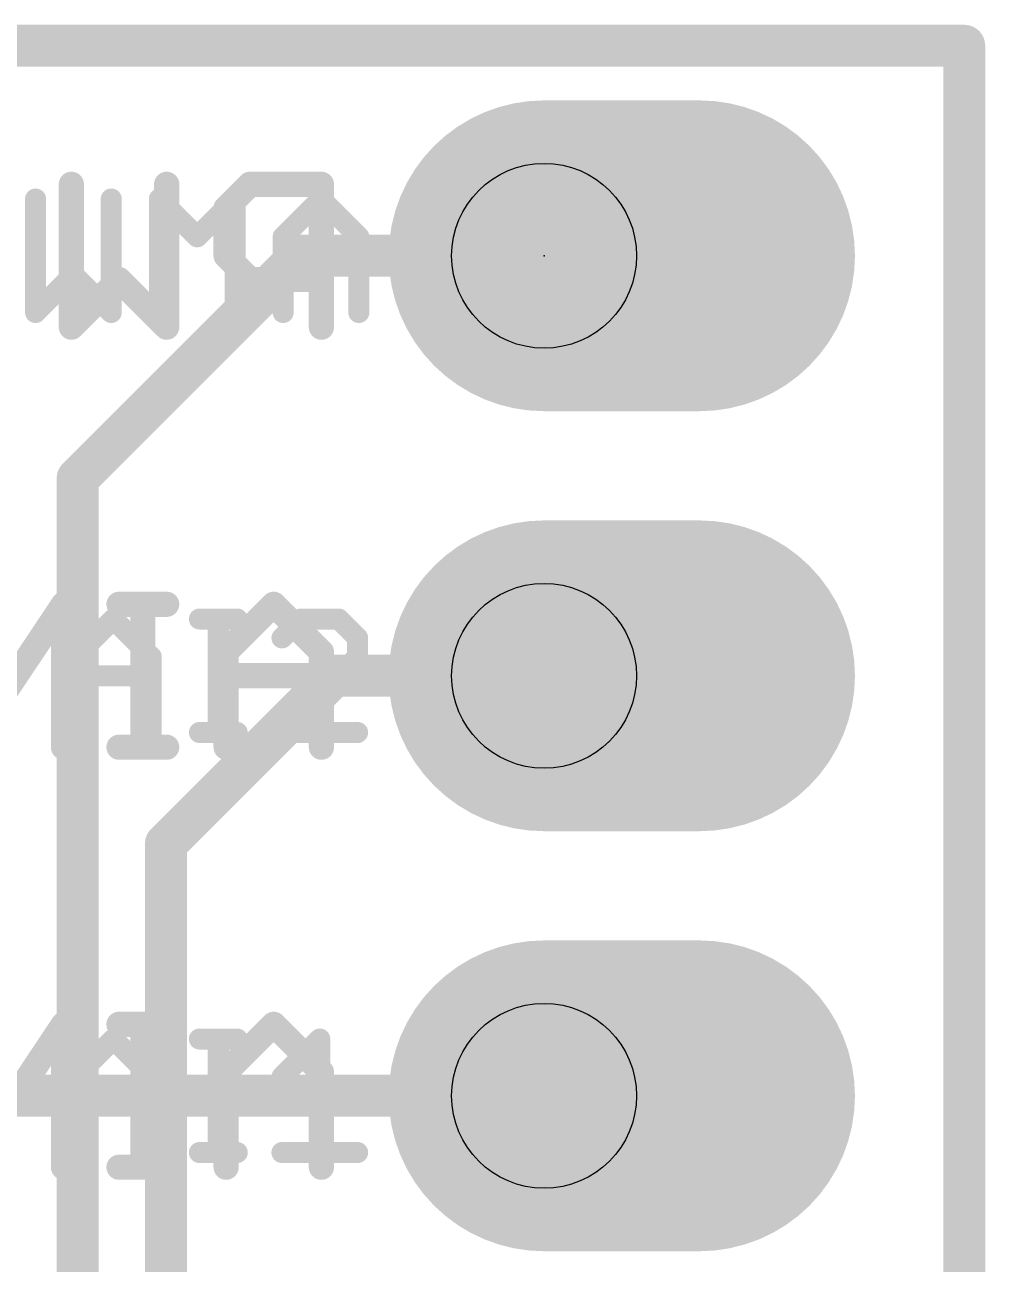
# Model space of a CAD drawing. Extents: x -39 to 68, y -16 to 20.
# Drawn here: x 14.64 to 20.45, y 12.95 to 20.45 of the extents above; entities that cross this region are included whole.
import ezdxf

# ---------------------------------------------------------------- set-up
doc = ezdxf.new("R2010")
doc.units = 0
for name, color, linetype in [('1', 12, 'CONTINUOUS'), ('16', 132, 'CONTINUOUS'), ('17', 110, 'CONTINUOUS'), ('20', 53, 'CONTINUOUS'), ('21', 41, 'CONTINUOUS'), ('22', 40, 'CONTINUOUS'), ('23', 53, 'CONTINUOUS')]:
    doc.layers.add(name, color=color, linetype=linetype)

# ---------------------------------------------------------------- blocks, each defined once
blk = doc.blocks.new('ROUNDP')
at = {"const_width": 0.5}
blk.add_lwpolyline([(0, -0.25, 1), (0, 0.25, 1), (0, -0.25)], format="xyb", dxfattribs=at)

msp = doc.modelspace()

# ---------------------------------------------------------------- linework, layer by layer
at = {"layer": '1', "const_width": 0.254}
for points in [[(20.32, 20.32), (0, 20.32)], [(20.32, 0), (20.32, 20.32)], [(14.9606, 17.7038), (16.3068, 19.05)], [(16.3068, 19.05), (17.78, 19.05)], [(14.9606, 12.1666), (14.9606, 17.7038)], [(15.494, 15.494), (16.51, 16.51)], [(16.51, 16.51), (17.78, 16.51)], [(15.494, 11.811), (15.494, 15.494)]]:
    msp.add_lwpolyline(points, dxfattribs=at)
at = {"layer": '1', "const_width": 0.127}
for points in [[(20.3835, 20.32, 1), (20.2565, 20.32)], [(20.32, 20.2565, 1), (20.32, 20.3835)], [(16.3068, 19.1135, 1), (16.3068, 18.9865)], [(16.3517, 19.0051, 1), (16.2619, 19.0949)], [(17.78, 18.9865, 1), (17.78, 19.1135)], [(15.0241, 17.7038, 1), (14.8971, 17.7038)], [(14.9157, 17.7487, 1), (15.0055, 17.6589)], [(16.51, 16.5735, 1), (16.51, 16.4465)], [(16.5549, 16.4651, 1), (16.4651, 16.5549)], [(17.78, 16.4465, 1), (17.78, 16.5735)], [(15.5575, 15.494, 1), (15.4305, 15.494)], [(15.4491, 15.5389, 1), (15.5389, 15.4491)]]:
    msp.add_lwpolyline(points, format="xyb", dxfattribs=at)
at = {"layer": '16', "const_width": 0.254}
for points in [[(20.32, 20.32), (0, 20.32)], [(20.32, 0), (20.32, 20.32)], [(13.97, 13.97), (17.78, 13.97)]]:
    msp.add_lwpolyline(points, dxfattribs=at)
at = {"layer": '16', "const_width": 0.127}
for points in [[(20.3835, 20.32, 1), (20.2565, 20.32)], [(20.32, 20.2565, 1), (20.32, 20.3835)], [(17.78, 13.9065, 1), (17.78, 14.0335)]]:
    msp.add_lwpolyline(points, format="xyb", dxfattribs=at)
at = {"layer": '17', "const_width": 1.8796}
for points in [[(17.78, 19.05), (18.7198, 19.05)], [(17.78, 16.51), (18.7198, 16.51)], [(17.78, 13.97), (18.7198, 13.97)]]:
    msp.add_lwpolyline(points, dxfattribs=at)
at = {"layer": '17', "const_width": 0.9398}
for points in [[(17.78, 19.5199, 1), (17.78, 18.5801)], [(18.7198, 18.5801, 1), (18.7198, 19.5199)], [(17.78, 16.9799, 1), (17.78, 16.0401)], [(18.7198, 16.0401, 1), (18.7198, 16.9799)], [(17.78, 14.4399, 1), (17.78, 13.5001)], [(18.7198, 13.5001, 1), (18.7198, 14.4399)]]:
    msp.add_lwpolyline(points, format="xyb", dxfattribs=at)
at = {"layer": '20', "const_width": 0.2032}
for points in [[(20.32, 20.32), (0, 20.32)], [(20.32, 0), (20.32, 20.32)]]:
    msp.add_lwpolyline(points, dxfattribs=at)
at = {"layer": '20', "const_width": 0.1016}
for points in [[(20.3708, 20.32, 1), (20.2692, 20.32)], [(20.32, 20.2692, 1), (20.32, 20.3708)]]:
    msp.add_lwpolyline(points, format="xyb", dxfattribs=at)
at = {"layer": '20'}
for centre in [(17.78, 19.05), (17.78, 16.51), (17.78, 13.97)]:
    msp.add_circle(centre, 0.5588, dxfattribs=at)
at = {"layer": '21', "const_width": 0.127}
for points in [[(14.7057, 19.3935), (14.7057, 18.7071)], [(15.1633, 18.7071), (15.1633, 19.3935)], [(15.4541, 18.7071), (15.4541, 19.3935)], [(15.4541, 19.3935), (15.6829, 19.1647)], [(15.6829, 19.1647), (15.9117, 19.3935)], [(15.9117, 19.3935), (15.9117, 18.7071)], [(16.2025, 19.1647), (16.4313, 19.3935)], [(16.4313, 19.3935), (16.6601, 19.1647)], [(16.2025, 18.7071), (16.2025, 19.1647)], [(16.6601, 19.1647), (16.6601, 18.7071)], [(16.2025, 19.0503), (16.6601, 19.0503)], [(14.7057, 18.7071), (14.9345, 18.9359)], [(14.9345, 18.9359), (15.1633, 18.7071)], [(14.9479, 16.6247), (15.1767, 16.8535)], [(15.1767, 16.8535), (15.4055, 16.6247)], [(15.6963, 16.8535), (15.9251, 16.8535)], [(15.8107, 16.1671), (15.8107, 16.8535)], [(16.3097, 16.8535), (16.1953, 16.7391)], [(16.5385, 16.8535), (16.3097, 16.8535)], [(16.6529, 16.7391), (16.5385, 16.8535)], [(16.6529, 16.6247), (16.6529, 16.7391)], [(14.9479, 16.1671), (14.9479, 16.6247)], [(15.4055, 16.6247), (15.4055, 16.1671)], [(16.1953, 16.1671), (16.6529, 16.6247)], [(14.9479, 16.5103), (15.4055, 16.5103)], [(15.6963, 16.1671), (15.9251, 16.1671)], [(16.6529, 16.1671), (16.1953, 16.1671)], [(14.9479, 14.0847), (15.1767, 14.3135)], [(15.1767, 14.3135), (15.4055, 14.0847)], [(15.6963, 14.3135), (15.9251, 14.3135)], [(15.8107, 13.6271), (15.8107, 14.3135)], [(16.1953, 14.0847), (16.4241, 14.3135)], [(16.4241, 14.3135), (16.4241, 13.6271)], [(14.9479, 13.6271), (14.9479, 14.0847)], [(15.4055, 14.0847), (15.4055, 13.6271)], [(14.9479, 13.9703), (15.4055, 13.9703)], [(15.6963, 13.6271), (15.9251, 13.6271)], [(16.1953, 13.6271), (16.6529, 13.6271)]]:
    msp.add_lwpolyline(points, dxfattribs=at)
at = {"layer": '21', "const_width": 0.0635}
for points in [[(14.7375, 19.3935, 1), (14.674, 19.3935)], [(15.1951, 19.3935, 1), (15.1316, 19.3935)], [(15.4859, 19.3935, 1), (15.4224, 19.3935)], [(15.4766, 19.4159, 1), (15.4317, 19.371)], [(15.9435, 19.3935, 1), (15.88, 19.3935)], [(15.9342, 19.371, 1), (15.8893, 19.4159)], [(16.4538, 19.4159, 1), (16.4089, 19.371)], [(16.4538, 19.371, 1), (16.4089, 19.4159)], [(15.6605, 19.1871, 1), (15.7054, 19.1422)], [(15.6605, 19.1422, 1), (15.7054, 19.1871)], [(16.2343, 19.1647, 1), (16.1708, 19.1647)], [(16.1801, 19.1871, 1), (16.225, 19.1422)], [(16.6919, 19.1647, 1), (16.6284, 19.1647)], [(16.6377, 19.1422, 1), (16.6826, 19.1871)], [(16.2025, 19.082, 1), (16.2025, 19.0185)], [(16.6601, 19.0185, 1), (16.6601, 19.082)], [(14.957, 18.9583, 1), (14.9121, 18.9134)], [(14.957, 18.9134, 1), (14.9121, 18.9583)], [(14.6833, 18.7296, 1), (14.7282, 18.6846)], [(14.674, 18.7071, 1), (14.7375, 18.7071)], [(15.1316, 18.7071, 1), (15.1951, 18.7071)], [(15.1409, 18.6846, 1), (15.1858, 18.7296)], [(15.4224, 18.7071, 1), (15.4859, 18.7071)], [(15.88, 18.7071, 1), (15.9435, 18.7071)], [(16.1708, 18.7071, 1), (16.2343, 18.7071)], [(16.6284, 18.7071, 1), (16.6919, 18.7071)], [(15.1991, 16.8759, 1), (15.1542, 16.831)], [(15.1991, 16.831, 1), (15.1542, 16.8759)], [(15.6963, 16.8852, 1), (15.6963, 16.8217)], [(15.8425, 16.8535, 1), (15.779, 16.8535)], [(15.9251, 16.8217, 1), (15.9251, 16.8852)], [(16.3097, 16.8852, 1), (16.3097, 16.8217)], [(16.3321, 16.831, 1), (16.2872, 16.8759)], [(16.5609, 16.8759, 1), (16.516, 16.831)], [(16.5385, 16.8217, 1), (16.5385, 16.8852)], [(16.1728, 16.7615, 1), (16.2177, 16.7166)], [(16.6846, 16.7391, 1), (16.6211, 16.7391)], [(16.6304, 16.7166, 1), (16.6753, 16.7615)], [(14.9797, 16.6247, 1), (14.9162, 16.6247)], [(14.9254, 16.6471, 1), (14.9704, 16.6022)], [(15.4372, 16.6247, 1), (15.3737, 16.6247)], [(15.383, 16.6022, 1), (15.4279, 16.6471)], [(16.6211, 16.6247, 1), (16.6846, 16.6247)], [(16.6753, 16.6022, 1), (16.6304, 16.6471)], [(14.9479, 16.542, 1), (14.9479, 16.4785)], [(15.4055, 16.4785, 1), (15.4055, 16.542)], [(14.9162, 16.1671, 1), (14.9797, 16.1671)], [(15.3737, 16.1671, 1), (15.4372, 16.1671)], [(15.6963, 16.1989, 1), (15.6963, 16.1354)], [(15.779, 16.1671, 1), (15.8425, 16.1671)], [(15.9251, 16.1354, 1), (15.9251, 16.1989)], [(16.1728, 16.1896, 1), (16.2177, 16.1446)], [(16.1953, 16.1989, 1), (16.1953, 16.1354)], [(16.6529, 16.1354, 1), (16.6529, 16.1989)], [(15.1991, 14.3359, 1), (15.1542, 14.291)], [(15.1991, 14.291, 1), (15.1542, 14.3359)], [(15.6963, 14.3452, 1), (15.6963, 14.2817)], [(15.8425, 14.3135, 1), (15.779, 14.3135)], [(15.9251, 14.2817, 1), (15.9251, 14.3452)], [(16.4558, 14.3135, 1), (16.3923, 14.3135)], [(16.4465, 14.291, 1), (16.4016, 14.3359)], [(14.9797, 14.0847, 1), (14.9162, 14.0847)], [(14.9254, 14.1071, 1), (14.9704, 14.0622)], [(15.4372, 14.0847, 1), (15.3737, 14.0847)], [(15.383, 14.0622, 1), (15.4279, 14.1071)], [(16.1728, 14.1071, 1), (16.2177, 14.0622)], [(14.9479, 14.002, 1), (14.9479, 13.9385)], [(15.4055, 13.9385, 1), (15.4055, 14.002)], [(14.9162, 13.6271, 1), (14.9797, 13.6271)], [(15.3737, 13.6271, 1), (15.4372, 13.6271)], [(15.6963, 13.6589, 1), (15.6963, 13.5953)], [(15.779, 13.6271, 1), (15.8425, 13.6271)], [(15.9251, 13.5953, 1), (15.9251, 13.6589)], [(16.1953, 13.6589, 1), (16.1953, 13.5953)], [(16.3923, 13.6271, 1), (16.4558, 13.6271)], [(16.6529, 13.5953, 1), (16.6529, 13.6589)]]:
    msp.add_lwpolyline(points, format="xyb", dxfattribs=at)
at = {"layer": '22', "const_width": 0.1524}
for points in [[(14.9221, 18.6182), (14.9221, 19.4825)], [(15.4983, 19.4825), (15.4983, 18.6182)], [(16.0016, 19.4825), (15.8576, 19.3385)], [(16.4338, 19.4825), (16.0016, 19.4825)], [(16.4338, 18.6182), (16.4338, 19.4825)], [(15.8576, 19.3385), (15.8576, 19.0504)], [(15.8576, 19.0504), (16.0016, 18.9063)], [(15.2102, 18.9063), (14.9221, 18.6182)], [(15.4983, 18.6182), (15.2102, 18.9063)], [(16.0016, 18.9063), (16.4338, 18.9063)], [(14.8746, 16.9425), (14.2984, 16.0782)], [(14.8746, 16.0782), (14.8746, 16.9425)], [(15.4983, 16.9425), (15.2102, 16.9425)], [(15.3542, 16.0782), (15.3542, 16.9425)], [(16.1457, 16.9425), (15.8576, 16.6544)], [(16.4338, 16.6544), (16.1457, 16.9425)], [(15.8576, 16.6544), (15.8576, 16.0782)], [(16.4338, 16.0782), (16.4338, 16.6544)], [(16.4338, 16.5104), (15.8576, 16.5104)], [(15.4983, 16.0782), (15.2102, 16.0782)], [(14.8746, 14.4025), (14.2984, 13.5382)], [(14.8746, 13.5382), (14.8746, 14.4025)], [(15.4983, 14.4025), (15.2102, 14.4025)], [(15.3542, 13.5382), (15.3542, 14.4025)], [(16.1457, 14.4025), (15.8576, 14.1144)], [(16.4338, 14.1144), (16.1457, 14.4025)], [(15.8576, 14.1144), (15.8576, 13.5382)], [(16.4338, 13.5382), (16.4338, 14.1144)], [(16.4338, 13.9704), (15.8576, 13.9704)], [(15.4983, 13.5382), (15.2102, 13.5382)]]:
    msp.add_lwpolyline(points, dxfattribs=at)
at = {"layer": '22', "const_width": 0.0762}
for points in [[(14.9602, 19.4825, 1), (14.884, 19.4825)], [(15.5364, 19.4825, 1), (15.4602, 19.4825)], [(16.0016, 19.5206, 1), (16.0016, 19.4444)], [(16.0286, 19.4556, 1), (15.9747, 19.5095)], [(16.4719, 19.4825, 1), (16.3957, 19.4825)], [(16.4338, 19.4444, 1), (16.4338, 19.5206)], [(15.8957, 19.3385, 1), (15.8195, 19.3385)], [(15.8306, 19.3654, 1), (15.8845, 19.3115)], [(15.8845, 19.0773, 1), (15.8306, 19.0234)], [(15.8195, 19.0504, 1), (15.8957, 19.0504)], [(15.2371, 18.9333, 1), (15.1832, 18.8794)], [(15.2371, 18.8794, 1), (15.1832, 18.9333)], [(16.0016, 18.9444, 1), (16.0016, 18.8682)], [(15.9747, 18.8794, 1), (16.0286, 18.9333)], [(16.4338, 18.8682, 1), (16.4338, 18.9444)], [(14.8951, 18.6451, 1), (14.949, 18.5913)], [(15.4713, 18.5913, 1), (15.5252, 18.6451)], [(14.884, 18.6182, 1), (14.9602, 18.6182)], [(15.4602, 18.6182, 1), (15.5364, 18.6182)], [(16.3957, 18.6182, 1), (16.4719, 18.6182)], [(14.9127, 16.9425, 1), (14.8365, 16.9425)], [(14.9063, 16.9214, 1), (14.8429, 16.9637)], [(15.2102, 16.9806, 1), (15.2102, 16.9044)], [(15.3923, 16.9425, 1), (15.3161, 16.9425)], [(15.4983, 16.9044, 1), (15.4983, 16.9806)], [(16.1726, 16.9695, 1), (16.1187, 16.9156)], [(16.1726, 16.9156, 1), (16.1187, 16.9695)], [(15.8306, 16.6814, 1), (15.8845, 16.6275)], [(15.8957, 16.6544, 1), (15.8195, 16.6544)], [(16.4719, 16.6544, 1), (16.3957, 16.6544)], [(16.4069, 16.6275, 1), (16.4607, 16.6814)], [(15.8576, 16.5485, 1), (15.8576, 16.4723)], [(16.4338, 16.4723, 1), (16.4338, 16.5485)], [(14.8365, 16.0782, 1), (14.9127, 16.0782)], [(15.2102, 16.1163, 1), (15.2102, 16.0401)], [(15.3161, 16.0782, 1), (15.3923, 16.0782)], [(15.4983, 16.0401, 1), (15.4983, 16.1163)], [(15.8195, 16.0782, 1), (15.8957, 16.0782)], [(16.3957, 16.0782, 1), (16.4719, 16.0782)], [(14.9127, 14.4025, 1), (14.8365, 14.4025)], [(14.9063, 14.3814, 1), (14.8429, 14.4237)], [(15.2102, 14.4406, 1), (15.2102, 14.3644)], [(15.3923, 14.4025, 1), (15.3161, 14.4025)], [(15.4983, 14.3644, 1), (15.4983, 14.4406)], [(16.1726, 14.4295, 1), (16.1187, 14.3756)], [(16.1726, 14.3756, 1), (16.1187, 14.4295)], [(15.8306, 14.1414, 1), (15.8845, 14.0875)], [(15.8957, 14.1144, 1), (15.8195, 14.1144)], [(16.4719, 14.1144, 1), (16.3957, 14.1144)], [(16.4069, 14.0875, 1), (16.4607, 14.1414)], [(15.8576, 14.0085, 1), (15.8576, 13.9323)], [(16.4338, 13.9323, 1), (16.4338, 14.0085)], [(14.8365, 13.5382, 1), (14.9127, 13.5382)], [(15.2102, 13.5763, 1), (15.2102, 13.5001)], [(15.3161, 13.5382, 1), (15.3923, 13.5382)], [(15.4983, 13.5001, 1), (15.4983, 13.5763)], [(15.8195, 13.5382, 1), (15.8957, 13.5382)], [(16.3957, 13.5382, 1), (16.4719, 13.5382)]]:
    msp.add_lwpolyline(points, format="xyb", dxfattribs=at)
at = {"layer": '23'}
msp.add_point((17.78, 19.05), dxfattribs=at)

# ---------------------------------------------------------------- block references
at = {"layer": '17', "xscale": 1.8796, "yscale": 1.8796, "rotation": 270}
for p in [(17.78, 19.05), (17.78, 19.05), (17.78, 16.51), (17.78, 16.51), (17.78, 13.97), (17.78, 13.97)]:
    msp.add_blockref('ROUNDP', p, dxfattribs=at)

doc.saveas('drawing.dxf')
